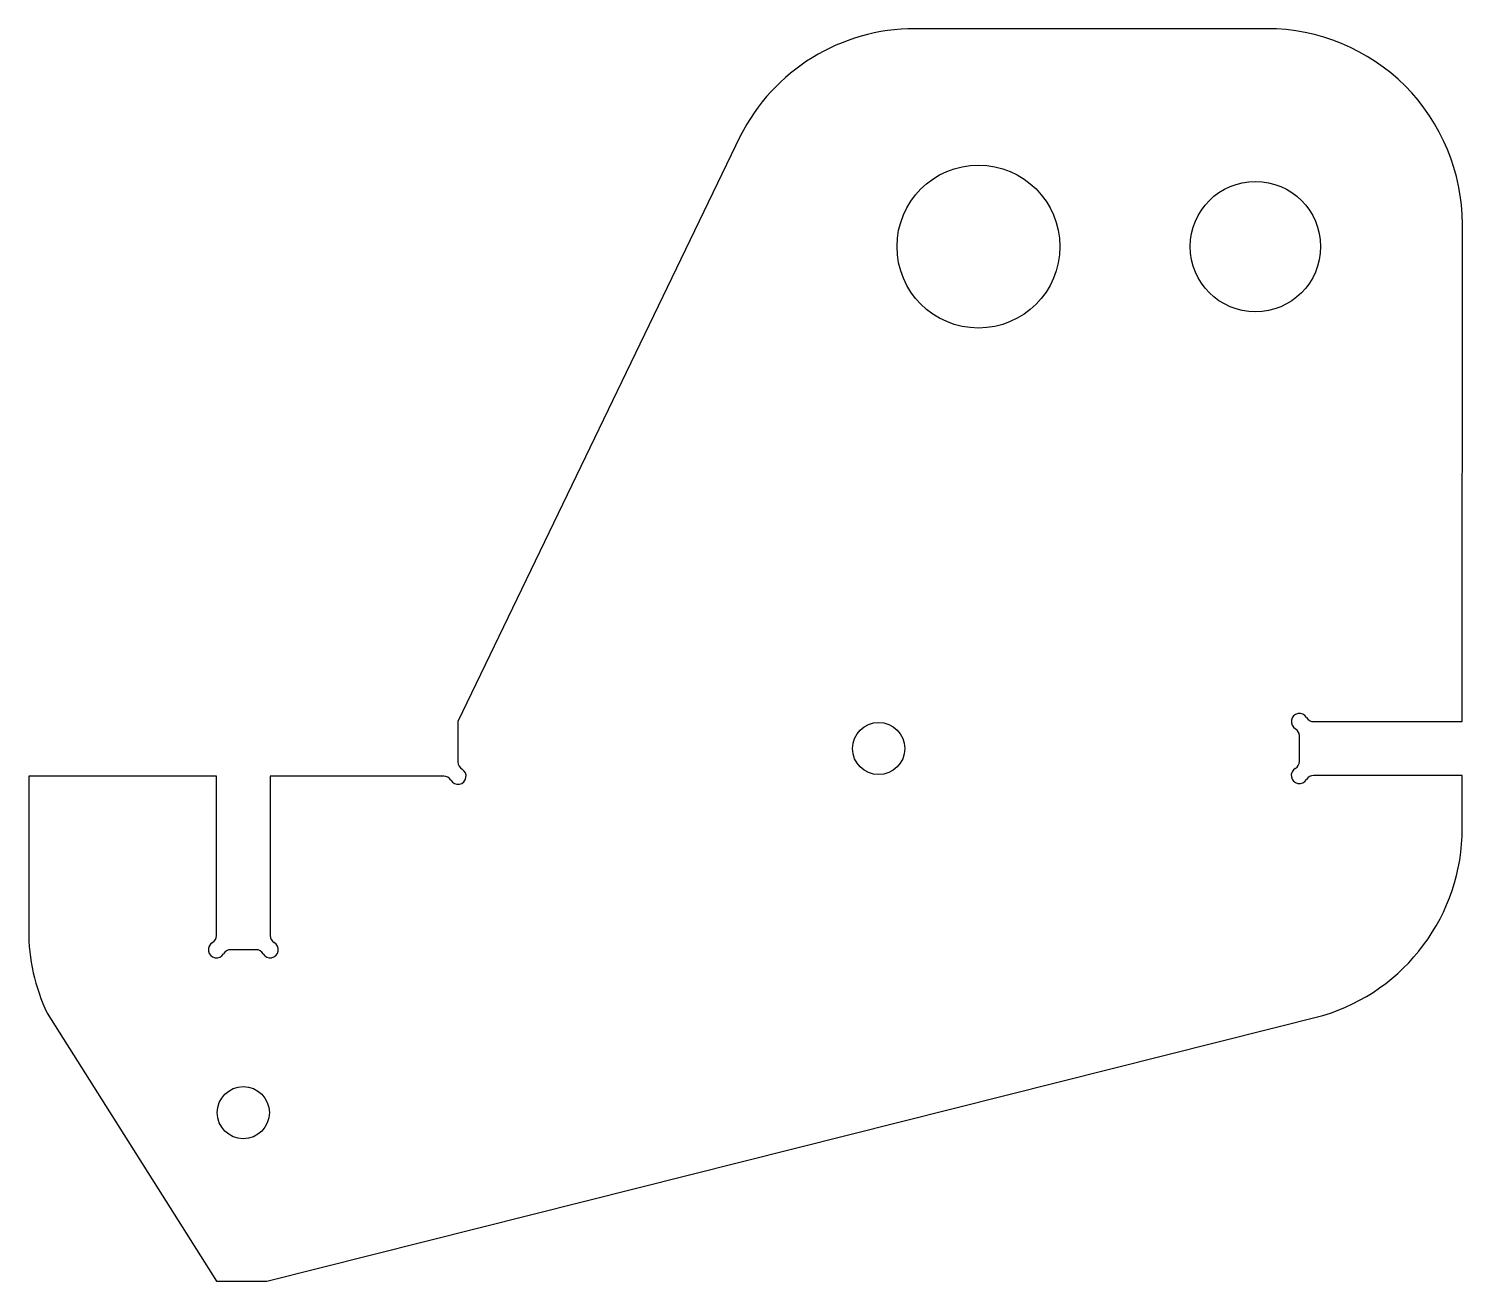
# Model space of a CAD drawing. Header units: inches. Extents: x 0 to 88, y 0 to 76.9.
import ezdxf

# ---------------------------------------------------------------- set-up
doc = ezdxf.new("R2010")
doc.units = ezdxf.units.IN
doc.header["$MEASUREMENT"] = 0
doc.layers.add('WHITE', color=7, linetype='Continuous')

msp = doc.modelspace()

# ---------------------------------------------------------------- linework, layer by layer
at = {"layer": 'WHITE', "linetype": 'Continuous'}
for p, q in [((76.001, 76.869), (54.393, 76.87)), ((43.675, 70.268), (26.351, 34.357)), ((88, 34.344), (88.001, 64.869)), ((26.351, 34.357), (26.351, 31.866)), ((78.867, 34.344), (88, 34.344)), ((78, 31.91), (78, 33.478)), ((11.525, 31), (0, 31.003)), ((0, 31.003), (0, 21.535)), ((11.525, 21.218), (11.525, 31)), ((25.484, 31), (14.825, 31)), ((14.825, 31), (14.825, 21.217)), ((88, 31.044), (78.866, 31.044)), ((88, 27.808), (88, 31.044)), ((13.959, 20.351), (12.391, 20.352)), ((1.127, 16.456), (11.525, 0)), ((14.618, 0), (79.436, 16.31)), ((11.525, 0), (14.618, 0))]:
    msp.add_line(p, q, dxfattribs=at)
for centre, radius in [((58.3, 63.499), 5), ((75.3, 63.495), 4), ((52.175, 32.695), 1.6), ((13.175, 10.35), 1.6)]:
    msp.add_circle(centre, radius, dxfattribs=at)
for centre, radius, start, end in [((54.393, 64.87), 12, 89.99932, 153.26681), ((76.001, 64.869), 12, 359.99931, 89.99933), ((78.001, 34.344), 0.5, 29.98623, 239.98603), ((78.867, 34.844), 0.5, 209.98623, 269.98623), ((77.5, 33.478), 0.5, 359.98623, 59.98603), ((26.851, 31.866), 0.5, 179.98623, 239.98603), ((77.5, 31.911), 0.5, 299.98623, 359.98623), ((25.484, 30.5), 0.5, 29.98623, 89.98623), ((26.35, 31), 0.5, 209.98623, 59.98603), ((78, 31.044), 0.5, 119.98623, 329.98603), ((78.866, 30.544), 0.5, 89.98623, 149.98603), ((76, 27.808), 12, 286.63668, 359.99932), ((12, 21.534), 12, 179.99932, 205.03456), ((11.025, 21.218), 0.5, 299.98623, 359.98623), ((15.325, 21.217), 0.5, 179.98623, 239.98603), ((11.525, 20.352), 0.5, 119.98623, 329.98603), ((12.391, 19.852), 0.5, 89.98623, 149.98603), ((13.959, 19.851), 0.5, 29.98623, 89.98623), ((14.825, 20.351), 0.5, 209.98623, 59.98603)]:
    msp.add_arc(centre, radius, start, end, dxfattribs=at)

doc.saveas('drawing.dxf')
